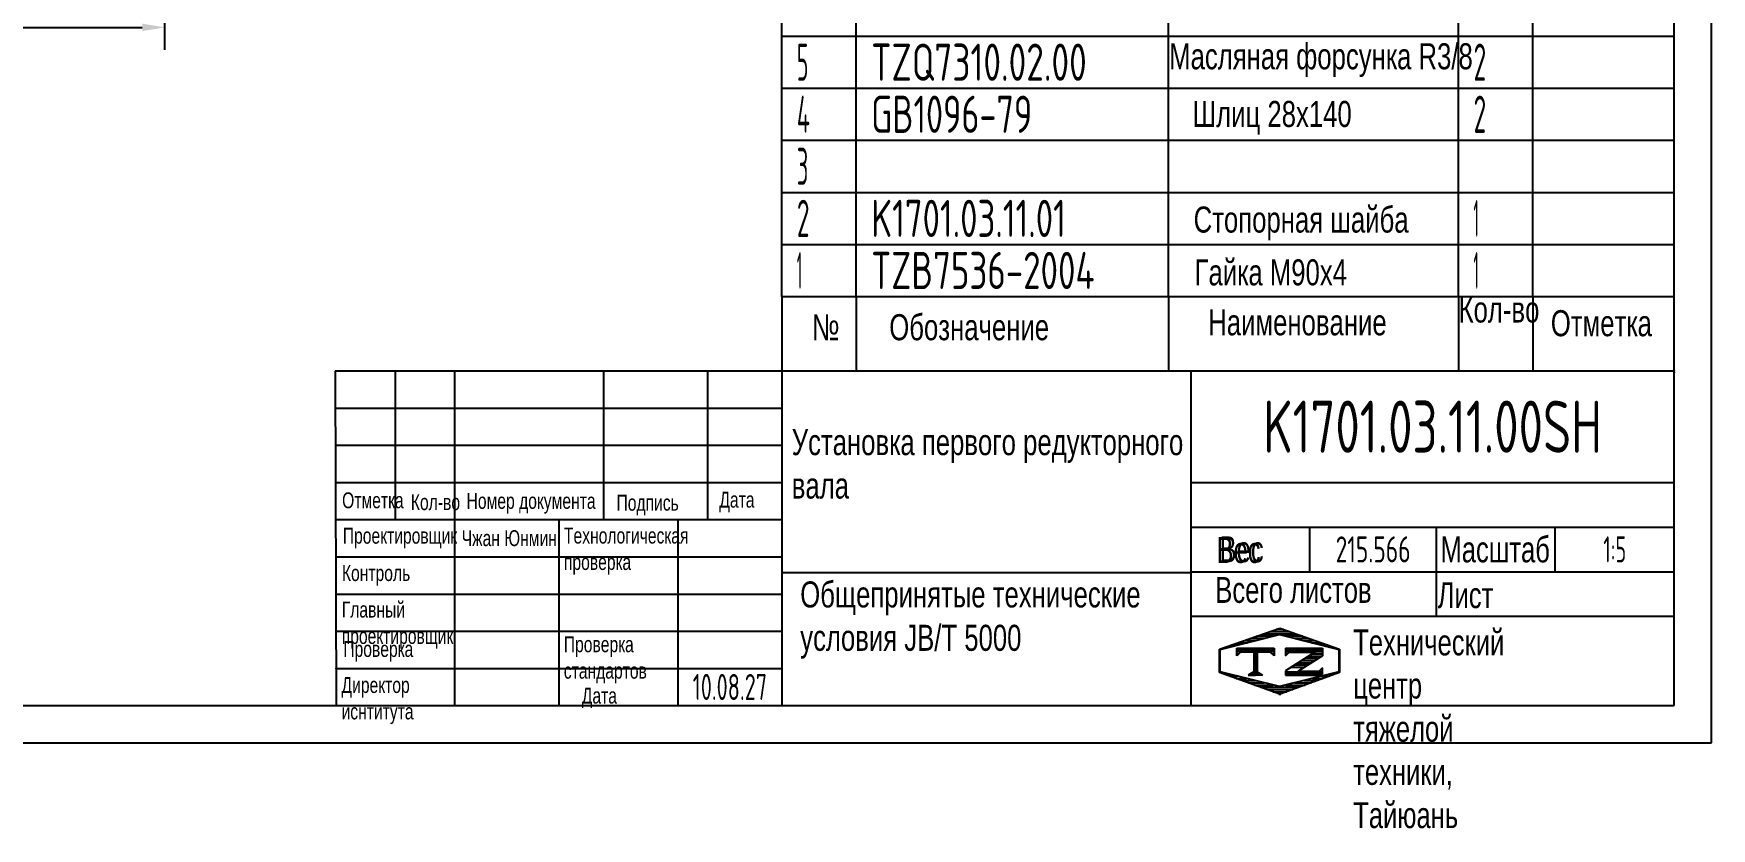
# Model space of a CAD drawing. Header units: millimetres. Extents: x 0 to 2100, y -58 to 1485.
# Drawn here: x 972 to 2100, y -58 to 477 of the extents above; entities that cross this region are included whole.
import ezdxf
from ezdxf.enums import TextEntityAlignment as Align

# ---------------------------------------------------------------- set-up
doc = ezdxf.new("R2010")
doc.units = ezdxf.units.MM
doc.header["$LTSCALE"] = 50
doc.linetypes.add('G', pattern=[2, 1.25, -0.25, 0.25, -0.25])
for name, color, linetype in [('01', 7, 'Continuous'), ('02', 1, 'Continuous'), ('05', 4, 'G'), ('08', 1, 'Continuous'), ('11', 3, 'Continuous'), ('THICK', 7, 'Continuous')]:
    doc.layers.add(name, color=color, linetype=linetype)
doc.styles.get("Standard").update_dxf_attribs({"font": 'isocp', "width": 0.707, "bigfont": 'intecad.shx'})
doc.dimstyles.new('INTE', dxfattribs={"dimscale": 5, "dimtxt": 4, "dimasz": 3, "dimexe": 3, "dimexo": 0, "dimgap": 1, "dimtad": 1, "dimdec": 3, "dimdsep": 46, "dimtxsty": 'Standard', "dimcen": 0, "dimclrd": 1, "dimclre": 1, "dimclrt": 3, "dimadec": 3, "dimazin": 2, "dimtfac": 1, "dimtdec": 3, "dimtmove": 0, "dimatfit": 0, "dimfxl": 1, "dimarcsym": 0})

# ---------------------------------------------------------------- blocks, each defined once
blk = doc.blocks.new('*D23')
at = {"layer": '08', "color": 1, "lineweight": -2}
for p, q in [((1059.9, 640.7), (1059.9, 465.9)), ((605.9, 600.9), (605.9, 465.9)), ((620.9, 480.9), (1044.9, 480.9))]:
    blk.add_line(p, q, dxfattribs=at)
at = {"layer": '08', "color": 1}
for points in [[(620.9, 483.4), (620.9, 478.4), (605.9, 480.9)], [(1044.9, 483.4), (1044.9, 478.4), (1059.9, 480.9)]]:
    blk.add_solid(points, dxfattribs=at)
at = {"layer": 'Defpoints', "color": 0}
for p in [(1059.9, 640.7), (605.9, 600.9), (1059.9, 480.9)]:
    blk.add_point(p, dxfattribs=at)
at = {"layer": '08', "color": 3, "insert": (832.9, 495.9), "char_height": 20, "attachment_point": 5}
blk.add_mtext('454.05', dxfattribs=at)
blk = doc.blocks.new('*U72')
at = {"layer": '01'}
for points in [[(415, 5), (415, 292)], [(25, 5), (415, 5)]]:
    blk.add_lwpolyline(points, dxfattribs=at)
at = {"layer": '02'}
for points in [[(420, 0), (420, 297)], [(0, 0), (420, 0)]]:
    blk.add_lwpolyline(points, dxfattribs=at)
blk = doc.blocks.new('*U75')
at = {"layer": '01'}
for p, q in [((0, -35), (0, 0)), ((600, -35), (600, 0))]:
    blk.add_line(p, q, dxfattribs=at)
at = {"layer": '02'}
for p, q in [((0, 0), (50, 0)), ((50, -35), (50, 0)), ((50, 0), (260, 0)), ((260, -35), (260, 0)), ((260, 0), (455, 0)), ((455, -35), (455, 0)), ((455, 0), (505, 0)), ((505, -35), (505, 0)), ((505, 0), (600, 0))]:
    blk.add_line(p, q, dxfattribs=at)
blk = doc.blocks.new('*U76')
at = {"layer": '01'}
for p, q in [((0, -35), (0, 0)), ((600, -35), (600, 0))]:
    blk.add_line(p, q, dxfattribs=at)
at = {"layer": '02'}
for p, q in [((0, 0), (50, 0)), ((50, -35), (50, 0)), ((50, 0), (260, 0)), ((260, -35), (260, 0)), ((260, 0), (455, 0)), ((455, -35), (455, 0)), ((455, 0), (505, 0)), ((505, -35), (505, 0)), ((505, 0), (600, 0))]:
    blk.add_line(p, q, dxfattribs=at)
blk = doc.blocks.new('*U77')
at = {"layer": '01'}
for p, q in [((0, -35), (0, 0)), ((600, -35), (600, 0))]:
    blk.add_line(p, q, dxfattribs=at)
at = {"layer": '02'}
for p, q in [((0, 0), (50, 0)), ((50, -35), (50, 0)), ((50, 0), (260, 0)), ((260, -35), (260, 0)), ((260, 0), (455, 0)), ((455, -35), (455, 0)), ((455, 0), (505, 0)), ((505, -35), (505, 0)), ((505, 0), (600, 0))]:
    blk.add_line(p, q, dxfattribs=at)
blk = doc.blocks.new('*U78')
at = {"layer": '01'}
for p, q in [((0, -35), (0, 0)), ((600, -35), (600, 0))]:
    blk.add_line(p, q, dxfattribs=at)
at = {"layer": '02'}
for p, q in [((0, 0), (50, 0)), ((50, -35), (50, 0)), ((50, 0), (260, 0)), ((260, -35), (260, 0)), ((260, 0), (455, 0)), ((455, -35), (455, 0)), ((455, 0), (505, 0)), ((505, -35), (505, 0)), ((505, 0), (600, 0))]:
    blk.add_line(p, q, dxfattribs=at)
blk = doc.blocks.new('*U79')
at = {"layer": '01'}
for p, q in [((0, -35), (0, 0)), ((600, -35), (600, 0))]:
    blk.add_line(p, q, dxfattribs=at)
at = {"layer": '02'}
for p, q in [((0, 0), (50, 0)), ((50, -35), (50, 0)), ((50, 0), (260, 0)), ((260, -35), (260, 0)), ((260, 0), (455, 0)), ((455, -35), (455, 0)), ((455, 0), (505, 0)), ((505, -35), (505, 0)), ((505, 0), (600, 0))]:
    blk.add_line(p, q, dxfattribs=at)
blk = doc.blocks.new('*U80')
at = {"layer": '01'}
for p, q in [((0, -35), (0, 0)), ((600, -35), (600, 0))]:
    blk.add_line(p, q, dxfattribs=at)
at = {"layer": '02'}
for p, q in [((0, 0), (50, 0)), ((50, -35), (50, 0)), ((50, 0), (260, 0)), ((260, -35), (260, 0)), ((260, 0), (455, 0)), ((455, -35), (455, 0)), ((455, 0), (505, 0)), ((505, -35), (505, 0)), ((505, 0), (600, 0))]:
    blk.add_line(p, q, dxfattribs=at)
blk = doc.blocks.new('*X108')
at = {"color": 0}
for p, q in [((127.06, 7.8), (132.06, 7.8)), ((127.06, 7.5), (132.06, 7.5)), ((127.06, 7.2), (127.32, 7.2)), ((130.16, 6.9), (131.98, 6.9)), ((130.62, 7.2), (132.06, 7.2)), ((127.84, 5.4), (129.64, 5.4)), ((128.3, 5.7), (130.1, 5.7)), ((128.77, 6), (130.57, 6)), ((129.23, 6.3), (131.04, 6.3)), ((129.7, 6.6), (131.51, 6.6))]:
    blk.add_line(p, q, dxfattribs=at)
blk = doc.blocks.new('*X109')
at = {"color": 0}
for p, q in [((127.06, 4.8), (132.06, 4.8)), ((131.84, 5.1), (132.06, 5.1)), ((127.06, 4.5), (132.06, 4.5))]:
    blk.add_line(p, q, dxfattribs=at)
blk = doc.blocks.new('*X107')
at = {"color": 0}
for p, q in [((122.82, 4.8), (123.24, 4.8)), ((122.34, 4.5), (123.72, 4.5))]:
    blk.add_line(p, q, dxfattribs=at)
blk = doc.blocks.new('*X106')
at = {"color": 0}
for p, q in [((120.53, 7.8), (125.53, 7.8)), ((120.53, 7.5), (125.53, 7.5)), ((120.53, 7.2), (120.79, 7.2)), ((125.27, 7.2), (125.53, 7.2))]:
    blk.add_line(p, q, dxfattribs=at)
blk = doc.blocks.new('*X105')
at = {"color": 0}
for p, q in [((122.38, 9.3), (124.32, 9.3)), ((123.24, 9.6), (125.52, 9.6)), ((124.1, 9.9), (128.52, 9.9)), ((124.97, 10.2), (127.67, 10.2)), ((125.83, 10.5), (126.82, 10.5)), ((127.02, 9.6), (129.37, 9.6)), ((128.22, 9.3), (130.22, 9.3)), ((118.22, 7.8), (118.32, 7.8)), ((118.22, 7.5), (118.27, 7.5)), ((118.22, 7.2), (118.27, 7.2)), ((118.22, 6.9), (118.27, 6.9)), ((118.94, 8.1), (119.52, 8.1)), ((119.8, 8.4), (120.72, 8.4)), ((120.66, 8.7), (121.92, 8.7)), ((121.52, 9), (123.12, 9)), ((129.42, 9), (131.07, 9)), ((130.62, 8.7), (131.92, 8.7)), ((131.82, 8.4), (132.77, 8.4)), ((133.02, 8.1), (133.62, 8.1)), ((134.22, 7.8), (134.32, 7.8)), ((134.27, 7.5), (134.32, 7.5)), ((134.27, 7.2), (134.32, 7.2)), ((134.27, 6.9), (134.32, 6.9)), ((118.22, 6.6), (118.27, 6.6)), ((118.22, 6.3), (118.27, 6.3)), ((118.22, 6), (118.27, 6)), ((118.22, 5.7), (118.27, 5.7)), ((118.22, 5.4), (118.27, 5.4)), ((118.22, 5.1), (118.27, 5.1)), ((118.22, 4.8), (118.27, 4.8)), ((134.27, 6.6), (134.32, 6.6)), ((134.27, 6.3), (134.32, 6.3)), ((134.27, 6), (134.32, 6)), ((134.27, 5.7), (134.32, 5.7)), ((134.27, 5.4), (134.32, 5.4)), ((134.27, 5.1), (134.32, 5.1)), ((134.27, 4.8), (134.32, 4.8)), ((118.79, 4.5), (119.42, 4.5)), ((119.61, 4.2), (120.62, 4.2)), ((120.43, 3.9), (121.82, 3.9)), ((121.26, 3.6), (123.02, 3.6)), ((122.08, 3.3), (124.22, 3.3)), ((122.91, 3), (125.42, 3)), ((123.73, 2.7), (128.89, 2.7)), ((124.55, 2.4), (128.07, 2.4)), ((127.12, 3), (129.7, 3)), ((128.32, 3.3), (130.51, 3.3)), ((129.52, 3.6), (131.32, 3.6)), ((130.72, 3.9), (132.14, 3.9)), ((131.92, 4.2), (132.95, 4.2)), ((133.12, 4.5), (133.76, 4.5)), ((125.38, 2.1), (127.26, 2.1)), ((126.2, 1.8), (126.45, 1.8))]:
    blk.add_line(p, q, dxfattribs=at)

msp = doc.modelspace()

# ---------------------------------------------------------------- linework, layer by layer
for p, q in [((1475, 300), (2075, 300)), ((1475, 300), (1475, 249.9549)), ((1525, 300), (1525, 249.9549)), ((1735, 300), (1735, 249.9549)), ((1930, 300), (1930, 249.9549)), ((1980, 300), (1980, 249.9549))]:
    msp.add_line(p, q)
at = {"layer": '01'}
for p in [(2075, 250), (2075, 248.9312), (2075, 248.8417)]:
    msp.add_point(p, dxfattribs=at)
at = {"layer": 'THICK'}
for p, q in [((1174.4982, 249.9549), (1175.1806, 25)), ((1174.4982, 249.9549), (2075, 249.9549)), ((1215.1596, 249.8464), (1215.1596, 249.9549)), ((1215.1725, 149.9749), (1215.1725, 249.9549)), ((1255.1645, 25), (1255.1645, 249.9549)), ((1355.1445, 149.9749), (1355.1445, 249.9549)), ((1425.1304, 149.9749), (1425.1304, 249.9549)), ((1475.1204, 25), (1475.1204, 249.9549)), ((1750.0652, 25), (1750.0652, 249.9549)), ((2075, 25), (2075, 249.9549)), ((1175.1806, 174.9699), (1475.1204, 174.9699)), ((1750.0652, 174.9699), (2075, 174.9699)), ((1175.1806, 149.9749), (1475.1204, 149.9749)), ((1325.1505, 25), (1325.1505, 149.9749)), ((1405.1344, 25), (1405.1344, 149.9749)), ((1750.0652, 144.9759), (2075, 144.9759)), ((1830.0492, 114.9819), (1830.0492, 144.9759)), ((1915.0321, 84.988), (1915.0321, 144.9759)), ((1995.0161, 114.9819), (1995.0161, 144.9759)), ((1475.1204, 114.5486), (1750.0652, 114.5486)), ((1750.0652, 114.9819), (2075, 114.9819)), ((1750.0652, 84.988), (2075, 84.988)), ((1175.1806, 25), (2075, 25))]:
    msp.add_line(p, q, dxfattribs=at)
at = {"layer": 'THICK', "color": 3}
for p, q in [((1175.1806, 224.9599), (1475.1204, 224.9599)), ((1175.1806, 199.9649), (1475.1204, 199.9649)), ((1175.1806, 124.9799), (1475.1204, 124.9799)), ((1175.1806, 99.985), (1475.1204, 99.985)), ((1175.1806, 74.99), (1475.1204, 74.99)), ((1769.3217, 63.0228), (1809.8388, 77.1349)), ((1769.5848, 62.705), (1809.5768, 72.703)), ((1809.5768, 72.703), (1849.5688, 62.705)), ((1809.8388, 77.1349), (1849.8297, 63.0228)), ((1769.3217, 47.3071), (1769.3217, 63.0228)), ((1769.5848, 47.708), (1769.5848, 62.705)), ((1780.8775, 58.4899), (1780.8775, 63.4889)), ((1780.8775, 63.4889), (1805.8725, 63.4889)), ((1783.377, 60.9894), (1780.8775, 58.4899)), ((1803.373, 60.9894), (1783.377, 60.9894)), ((1792.2811, 61.0132), (1792.2811, 47.3021)), ((1793.3746, 61.0132), (1793.3746, 47.3021)), ((1794.6243, 61.0132), (1794.6243, 47.3021)), ((1805.8725, 58.4899), (1803.373, 60.9894)), ((1805.8725, 63.4889), (1805.8725, 58.4899)), ((1813.5263, 63.4889), (1813.5263, 58.4899)), ((1813.5263, 63.4889), (1838.5213, 63.4889)), ((1813.5263, 58.4899), (1816.0258, 60.9894)), ((1833.2093, 60.9894), (1813.5263, 48.2542)), ((1816.0258, 60.9894), (1833.2093, 60.9894)), ((1838.5206, 58.5376), (1825.7153, 50.3422)), ((1838.5213, 63.4889), (1838.5213, 58.4899)), ((1849.5688, 62.705), (1849.5688, 47.708)), ((1849.8297, 63.0228), (1849.8297, 47.3071)), ((1175.1806, 49.995), (1475.1204, 49.995)), ((1809.8388, 32.5536), (1769.3217, 47.3071)), ((1809.5768, 37.71), (1769.5848, 47.708)), ((1793.3746, 48.4447), (1788.532, 45.3977)), ((1788.532, 45.3977), (1793.3746, 45.3977)), ((1793.3746, 48.4447), (1798.2173, 45.3977)), ((1798.2173, 45.3977), (1793.3746, 45.3977)), ((1849.5688, 47.708), (1809.5768, 37.71)), ((1849.8297, 47.3071), (1809.8388, 32.5536)), ((1813.5263, 48.2542), (1813.5263, 45.3977)), ((1813.5263, 45.3977), (1838.5206, 45.3977)), ((1825.7153, 50.3422), (1821.895, 47.8972)), ((1836.0211, 47.8972), (1821.895, 47.8972)), ((1838.5206, 50.3967), (1836.0211, 47.8972)), ((1838.5206, 45.3977), (1838.5206, 50.3967))]:
    msp.add_line(p, q, dxfattribs=at)
for p in [(1175.1806, 49.995), (1175.1806, 25)]:
    msp.add_point(p, dxfattribs=at)

# ---------------------------------------------------------------- block references
at = {"layer": '05', "xscale": 5, "yscale": 5, "zscale": 5}
msp.add_blockref('*U72', (0, 0), dxfattribs=at)
at = {"layer": '05'}
for name, p in [('*U80', (1475, 510)), ('*U79', (1475, 475)), ('*U78', (1475, 440)), ('*U77', (1475, 405)), ('*U76', (1475, 370)), ('*U75', (1475, 335))]:
    msp.add_blockref(name, p, dxfattribs=at)
at = {"layer": 'THICK', "color": 3, "xscale": 4.998996844495991, "yscale": 4.998996844495764, "zscale": 4.998996844495709}
for name in ['*X105', '*X106', '*X108', '*X107', '*X109']:
    msp.add_blockref(name, (1178.3422, 23.7786), dxfattribs=at)

# ---------------------------------------------------------------- texts
at = {"layer": '01', "attachment_point": 1}
for s, insert, char_height in [('{\\fArial|b0|i0|c204|p34;Отметка}', (1179.2628, 168.3099), 10.659127), ('{\\fArial|b0|i0|c204|p34;Кол-во}', (1225.4881, 167.0837), 10.659127), ('{\\fArial|b0|i0|c204|p34;Номер документа}', (1262.9312, 167.9039), 10.659127), ('{\\fArial|b0|i0|c204|p34;Подпись}', (1363.7548, 166.675), 10.659127), ('{\\fArial|b0|i0|c204|p34;Дата}', (1432.8882, 168.7186), 10.659127), ('{\\fArial|b0|i0|c204|p34;Проектировщик}', (1179.7318, 144.5005), 10.659127), ('{\\fArial|b0|i0|c204|p34;\\C3;Чжан Юнмин}', (1259.6603, 142.8629), 10.659127), ('{\\fArial|b0|i0|c204|p34;Технологическая\\Pпроверка}', (1328.4252, 144.5807), 10.659127), ('{\\fArial|b0|i0|c204|p34;Вес}', (1769.2667, 138.7687), 17.409907), ('{\\fArial|b0|i0|c204|p34;Контроль}', (1179.1196, 119.3933), 10.659127), ('{\\fArial|b0|i0|c204|p34;Главный\\Pпроектировщик}', (1179.0252, 94.8595), 10.659127), ('{\\fArial|b0|i0|c204|p34;Проверка}', (1180.0669, 68.3499), 10.659127), ('{\\fArial|b0|i0|c204|p34;Проверка\\Pстандартов}', (1328.3231, 71.5168), 10.659127), ('{\\fArial|b0|i0|c204|p34;Директор\\Pиснтитута}', (1178.8613, 44.1318), 10.659127), ('{\\fArial|b0|i0|c204|p34;Дата}', (1340.4336, 37.0073), 10.659127)]:
    msp.add_mtext(s, dxfattribs=dict(at, insert=insert, char_height=char_height))
at = {"layer": '01', "insert": (1859.115, 76.1527), "char_height": 17.409907, "width": 0.818146, "attachment_point": 1}
msp.add_mtext('{\\fArial|b0|i0|c204|p34;Технический центр\\Pтяжелой техники, Тайюань}', dxfattribs=at)
at = {"layer": '05', "attachment_point": 1}
for s, insert, char_height in [('{\\fArial|b0|i0|c204|p34;\\C3;Масляная форсунка \\fArial|b0|i0|c0|p34;R3/8}', (1735.3697, 470.2261), 17.5), ('{\\fArial|b0|i0|c204|p34;\\C3;Шлиц 28х140}', (1751.1582, 431.4464), 17.5), ('{\\fArial|b0|i0|c204|p34;\\C3;Стопорная шайба}', (1751.8161, 360.4598), 17.5), ('{\\fArial|b0|i0|c204|p34;\\C3;Гайка М90х4}', (1752.4739, 324.9665), 17.5), ('{\\fArial|b0|i0|c204|p34;\\C0;Кол-во}', (1930, 300), 17.5), ('{\\fArial|b0|i0|c204|p34;\\C0;№}', (1495.1956, 288.1009), 17.5), ('{\\fArial|b0|i0|c204|p34;\\C0;Обозначение}', (1547.1659, 288.1009), 17.5), ('{\\fArial|b0|i0|c204|p34;\\C0;Наименование}', (1761.6259, 291.3873), 17.5), ('{\\fArial|b0|i0|c204|p34;\\C3;Установка первого редукторного\\Pвала}', (1481.6007, 210.8421), 17.5), ('{\\fArial|b0|i0|c204|p34;\\C250;Вес}', (1767.1663, 138.2579), 17.416874), ('{\\fArial|b0|i0|c204|p34;\\C0;Масштаб}', (1917.7808, 138.6863), 17.416874), ('{\\fArial|b0|i0|c204|p34;\\C0;Общепринятые технические\\Pусловия \\fArial|b0|i0|c0|p34;JB/T 5000}', (1487.2984, 108.467), 17.5), ('{\\fArial|b0|i0|c204|p34;\\C0;Всего листов}', (1766.3905, 111.4613), 17.416874), ('{\\fArial|b0|i0|c204|p34;\\C0;Лист}', (1915.9309, 107.9244), 17.416874)]:
    msp.add_mtext(s, dxfattribs=dict(at, insert=insert, char_height=char_height))
at = {"layer": '05', "insert": (1991.9933, 290.7958), "char_height": 17.5, "width": 4.29426, "attachment_point": 1}
msp.add_mtext('{\\fArial|b0|i0|c204|p34;\\C0;Отметка}', dxfattribs=at)
at = {"layer": '11'}
for s, height, width, p, p2 in [('5', 25, 0.527686, (1485, 445), (1492.8021, 445)), ('TZQ7310.02.00', 25, 0.694301, (1535, 445), (1679.9489, 445)), ('2', 25, 0.562593, (1940, 445), (1948.5804, 445)), ('4', 25, 0.543846, (1485, 410), (1493.8375, 410)), ('GB1096-79', 25, 0.695845, (1535, 410), (1643.2923, 410)), ('2', 25, 0.562593, (1940, 410), (1948.5804, 410)), ('3', 25, 0.527686, (1485, 375), (1492.8021, 375)), ('2', 25, 0.562593, (1485, 340), (1493.5804, 340)), ('K1701.03.11.01', 25, 0.692963, (1535, 340), (1665.8834, 340)), ('1', 25, 0.404, (1940, 340), (1943.535, 340)), ('1', 25, 0.404, (1485, 305), (1488.535, 305)), ('TZB7536-2004', 25, 0.69474, (1535, 305), (1685.2375, 305)), ('1', 25, 0.404, (1940, 305), (1943.535, 305)), ('K1701.03.11.00SH', 35, 0.695664, (1798.6111, 195), (2026.3889, 195)), ('215.566', 17.5, 0.686023, (1847.291, 121.25), (1897.709, 121.25)), ('1:5', 17.5, 0.630783, (2027.3203, 121.25), (2042.6797, 121.25)), ('10.08.27', 17.5, 0.642055, (1415, 28.75), (1465, 28.75))]:
    msp.add_text(s, height=height, dxfattribs=dict(at, width=width)).set_placement(p, p2, align=Align.FIT)

# ---------------------------------------------------------------- dimensions: what is measured, and where the dimension line sits
at = {"layer": '08'}
dim = msp.add_linear_dim(base=(1059.9033, 480.9345), p1=(605.8533, 600.8919), p2=(1059.9033, 640.684), dimstyle='INTE', dxfattribs=at)
dim.commit()
dim.dimension.update_dxf_attribs({"geometry": '*D23', "text_midpoint": (832.8783, 495.9345)})

doc.saveas('drawing.dxf')
